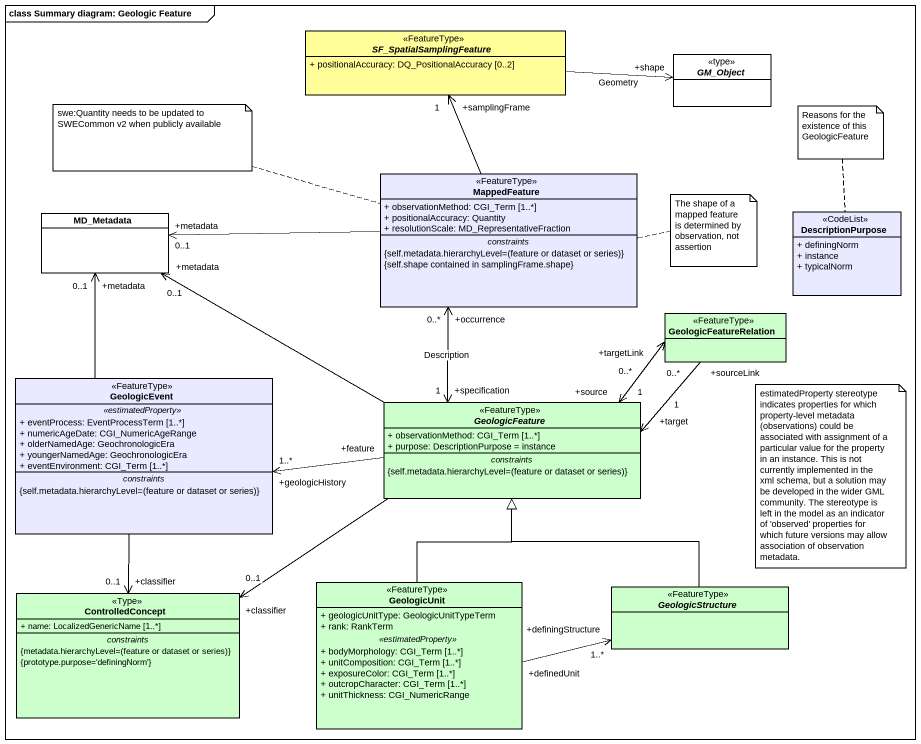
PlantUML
@startuml
mainframe class Summary diagram: Geologic Feature
hide circle
hide empty members
skinparam classAttributeIconSize 0
abstract class SF_SpatialSamplingFeature <<FeatureType>> #FFFE99 {
  + positionalAccuracy: DQ_PositionalAccuracy [0..2]
}
abstract class GM_Object <<type>>
class MappedFeature <<FeatureType>> #E9E9FF {
  + observationMethod: CGI_Term [1..*]
  + positionalAccuracy: Quantity
  + resolutionScale: MD_RepresentativeFraction
  -- constraints --
  {field} {self.metadata.hierarchyLevel=(feature or dataset or series)}
  {self.shape contained in samplingFrame.shape}
}
class MD_Metadata
class DescriptionPurpose <<CodeList>> #E9E9FF {
  + definingNorm
  + instance
  + typicalNorm
}
class GeologicFeatureRelation <<FeatureType>> #CCFFCC
class GeologicEvent <<FeatureType>> #E9E9FF {
  .. <<estimatedProperty>> ..
  + eventProcess: EventProcessTerm [1..*]
  + numericAgeDate: CGI_NumericAgeRange
  + olderNamedAge: GeochronologicEra
  + youngerNamedAge: GeochronologicEra
  + eventEnvironment: CGI_Term [1..*]
  -- constraints --
  {field} {self.metadata.hierarchyLevel=(feature or dataset or series)}
}
abstract class GeologicFeature <<FeatureType>> #CCFFCC {
  + observationMethod: CGI_Term [1..*]
  + purpose: DescriptionPurpose = instance
  -- constraints --
  {field} {self.metadata.hierarchyLevel=(feature or dataset or series)}
}
class ControlledConcept <<Type>> #CCFFCC {
  + name: LocalizedGenericName [1..*]
  -- constraints --
  {field} {metadata.hierarchyLevel=(feature or dataset or series)}
  {prototype.purpose='definingNorm'}
}
class GeologicUnit <<FeatureType>> #CCFFCC {
  + geologicUnitType: GeologicUnitTypeTerm
  + rank: RankTerm
  .. <<estimatedProperty>> ..
  + bodyMorphology: CGI_Term [1..*]
  + unitComposition: CGI_Term [1..*]
  + exposureColor: CGI_Term [1..*]
  + outcropCharacter: CGI_Term [1..*]
  + unitThickness: CGI_NumericRange
}
abstract class GeologicStructure <<FeatureType>> #CCFFCC
SF_SpatialSamplingFeature -right-> "+shape" GM_Object : Geometry
MappedFeature -up-> "+samplingFrame\n1" SF_SpatialSamplingFeature
MappedFeature -left-> "+metadata\n0..1" MD_Metadata
GeologicFeatureRelation "+targetLink\n0..*" <-left-> "+source\n1" GeologicFeature
GeologicFeatureRelation "+sourceLink\n0..*" -left-> "+target\n1" GeologicFeature
GeologicEvent -up-> "+metadata\n0..1" MD_Metadata
GeologicEvent --> "+classifier\n0..1" ControlledConcept
GeologicFeature "+specification\n1" <-up-> "+occurrence\n0..*" MappedFeature : Description
GeologicFeature -left-> "+metadata\n0..1" MD_Metadata
GeologicFeature "+feature" -left-> "+geologicHistory\n1..*" GeologicEvent
GeologicFeature -left-> "+classifier\n0..1" ControlledConcept
GeologicUnit -up-|> GeologicFeature
GeologicUnit "+definedUnit" -right-> "+definingStructure\n1..*" GeologicStructure
GeologicStructure -up-|> GeologicFeature
note left of MappedFeature : swe:Quantity needs to be updated to SWECommon v2 when publicly available
note top of DescriptionPurpose : Reasons for the existence of this GeologicFeature
note right of MappedFeature : The shape of a mapped feature is determined by observation, not assertion
note as N4
  estimatedProperty stereotype indicates properties for which property-level metadata (observations) could be associated with assignment of a particular value for the property in an instance. This is not currently implemented in the xml schema, but a solution may be developed in the wider GML community. The stereotype is left in the model as an indicator of 'observed' properties for which future versions may allow association of observation metadata.
end note
@enduml
